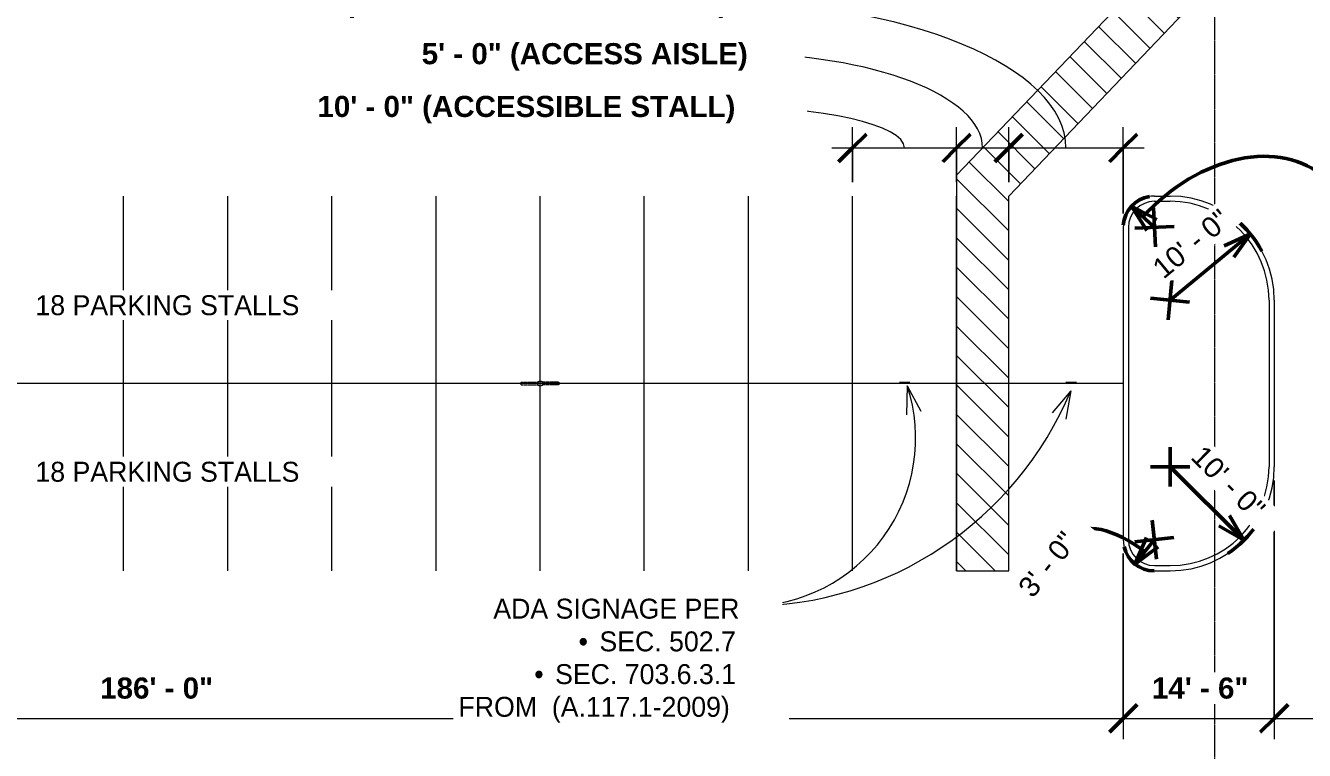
# Model space of a CAD drawing. Header units: inches. Extents: x 20001 to 27263, y -26025 to -18997.
# Drawn here: x 24918 to 26391, y -23879 to -23043 of the extents above; entities that cross this region are included whole.
import ezdxf

# ---------------------------------------------------------------- set-up
doc = ezdxf.new("R2010")
doc.units = ezdxf.units.IN
doc.header["$MEASUREMENT"] = 0
doc.linetypes.add('Dash', pattern=[0.25, 0.125, -0.125])
doc.linetypes.add('Hidden', pattern=[0.28125, 0.1875, -0.09375])
for name, color, linetype, lineweight in [('A-ANNO-DIMS', 211, 'Continuous', 9), ('A-ANNO-DIMS-256', 211, 'Continuous', 9), ('A-DETL', 90, 'Continuous', 13), ('A-DETL-GENF', 92, 'Continuous', 13), ('A-PROP-SBCK', 71, 'Hidden', 13), ('A-SITE-ROAD', 130, 'Continuous', 13), ('E-LITE-EQPM', 33, 'Continuous', 13), ('E-LITE-EQPM-HDLN', 30, 'Dash', 9), ('G-ANNO-TEXT', 231, 'Continuous', 9), ('PAINT', 190, 'Continuous', 13)]:
    doc.layers.add(name, color=color, linetype=linetype, lineweight=lineweight)
doc.styles.add('Arial_2', font='arial.ttf', dxfattribs={"height": 23.60479})
doc.styles.add('Arial_B', font='arialbd.ttf', dxfattribs={"height": 24.354149})
doc.styles.add('Century Gothic', font='GOTHIC.TTF', dxfattribs={"height": 22.993789})
doc.dimstyles.new('Arrow_-_3_32__Arial', dxfattribs={"dimscale": 12, "dimtxt": 24, "dimasz": 2.666667, "dimexe": 2, "dimexo": 0, "dimgap": 1.333333, "dimtad": 1, "dimjust": 3, "dimdec": 4, "dimrnd": 0.0625, "dimzin": 1, "dimdsep": 46, "dimlunit": 4, "dimtxsty": 'Arial_2', "dimblk1": 'OPEN30', "dimblk2": 'OPEN30', "dimsah": 1, "dimcen": 0.09, "dimazin": 0, "dimtfac": 1, "dimtdec": 4, "dimtix": 1, "dimtmove": 0, "dimatfit": 2, "dimfxl": 1, "dimtvp": 1, "dimtfill": 1, "dimfrac": 2, "dimtolj": 1, "dimtzin": 0, "dimlwd": 50, "dimlwe": 50, "dimarcsym": 2})
doc.dimstyles.new('Arrow_-_3_32__Arial_1', dxfattribs={"dimscale": 12, "dimtxt": 24, "dimasz": 2.666667, "dimexe": 2, "dimexo": 0, "dimgap": 1.333333, "dimtad": 1, "dimjust": 3, "dimdec": 4, "dimrnd": 0.0625, "dimzin": 1, "dimdsep": 46, "dimlunit": 4, "dimtxsty": 'Arial_2', "dimblk1": 'OPEN30', "dimblk2": 'OPEN30', "dimsah": 1, "dimcen": 0.09, "dimazin": 0, "dimtfac": 1, "dimtdec": 4, "dimtix": 1, "dimtmove": 0, "dimatfit": 2, "dimfxl": 1, "dimtvp": 1, "dimtfill": 1, "dimfrac": 2, "dimtolj": 1, "dimtzin": 0, "dimlwd": 50, "dimlwe": 50, "dimarcsym": 2})
doc.dimstyles.new('OD_Dimension_-_1_4__Tol_', dxfattribs={"dimscale": 12, "dimtxt": 24, "dimasz": 2.666667, "dimexe": 2, "dimexo": 1.333333, "dimgap": 1.333333, "dimtad": 1, "dimrnd": 0.25, "dimzin": 1, "dimdsep": 46, "dimlunit": 4, "dimtxsty": 'Arial_B', "dimblk1": 'OBLIQUE', "dimblk2": 'OBLIQUE', "dimsah": 1, "dimcen": 0.09, "dimdle": 2, "dimazin": 0, "dimtfac": 1, "dimtdec": 4, "dimtix": 1, "dimtmove": 1, "dimatfit": 3, "dimfxl": 1, "dimtvp": 1, "dimtfill": 1, "dimfrac": 2, "dimtolj": 1, "dimtzin": 0, "dimlwd": 13, "dimlwe": 13, "dimarcsym": 2})
doc.dimstyles.new('OD_Dimension_-_1_4__Tol__1', dxfattribs={"dimscale": 12, "dimtxt": 24, "dimasz": 2.666667, "dimexe": 2, "dimexo": 1.333333, "dimgap": 1.333333, "dimtad": 1, "dimrnd": 0.25, "dimzin": 1, "dimdsep": 46, "dimlunit": 4, "dimtxsty": 'Arial_B', "dimblk1": 'OBLIQUE', "dimblk2": 'OBLIQUE', "dimsah": 1, "dimcen": 0.09, "dimdle": 2, "dimazin": 0, "dimtfac": 1, "dimtdec": 4, "dimtix": 1, "dimtmove": 0, "dimatfit": 3, "dimfxl": 1, "dimtvp": 1, "dimtfill": 1, "dimfrac": 2, "dimtolj": 1, "dimtzin": 0, "dimlwd": 13, "dimlwe": 13, "dimarcsym": 2})

# ---------------------------------------------------------------- blocks, each defined once
blk = doc.blocks.new('Lighting-Street_Cooper_Navion-Lumark_4-6-LED-Squares - The Caretaker LED-964008-Site Plan - Phase 1')
at = {"layer": 'E-LITE-EQPM'}
blk.add_line((-1.7, -10.7), (1.6, -10.7), dxfattribs=at)
at = {"layer": 'E-LITE-EQPM', "lineweight": 9}
blk.add_circle((0, -32.4), 3, dxfattribs=at)
at = {"layer": 'E-LITE-EQPM-HDLN'}
for p, q in [((-1.5, -10.7), (-1.5, -29.9)), ((1.5, -10.7), (1.5, -29.9))]:
    blk.add_line(p, q, dxfattribs=at)
blk = doc.blocks.new('DIMBLOCK1-Site Plan - Phase 1')
at = {"layer": 'A-ANNO-DIMS-256', "lineweight": 13}
for p, q in [((25870.5, -23224.1), (25870.5, -23160.6)), ((25990.5, -23224.1), (25990.5, -23160.6)), ((25846.5, -23184.6), (25990.5, -23184.6)), ((25870.5, -23184.6), (25870.5, -23224.1)), ((25990.5, -23184.6), (25990.5, -23224.1))]:
    blk.add_line(p, q, dxfattribs=at)
at = {"layer": 'A-ANNO-DIMS-256', "lineweight": 50}
for p, q in [((25870.5, -23184.6), (25886.5, -23168.6)), ((25990.5, -23184.6), (26006.5, -23168.6)), ((25870.5, -23184.6), (25854.5, -23200.6)), ((25990.5, -23184.6), (25974.5, -23200.6))]:
    blk.add_line(p, q, dxfattribs=at)
at = {"layer": 'A-ANNO-DIMS-256', "lineweight": 13}
blk.add_ellipse((25719, -23184.6), major_axis=(211.5, 0), ratio=0.226981, start_param=0, end_param=1.570796, dxfattribs=at)
at = {"layer": 'A-ANNO-DIMS-256', "color": 0, "lineweight": 13, "insert": (25253.9, -23124.5), "char_height": 24.354, "width": 558.171, "attachment_point": 1, "line_spacing_factor": 0.938532, "style": 'Arial_B', "bg_fill": 3, "box_fill_scale": 1.25, "bg_fill_color": 0, "bg_fill_transparency": 0}
blk.add_mtext('10\' - 0" (ACCESSIBLE STALL)', dxfattribs=at)
blk = doc.blocks.new('_Oblique')
at = {"color": 0, "linetype": 'ByBlock', "lineweight": -2}
blk.add_line((-0.5, -0.5), (0.5, 0.5), dxfattribs=at)
blk = doc.blocks.new('DIMBLOCK2-Site Plan - Phase 1')
at = {"layer": 'A-ANNO-DIMS-256', "lineweight": 13}
for p, q in [((25990.5, -23224.1), (25990.5, -23160.6)), ((26050.5, -23224.1), (26050.5, -23160.6)), ((25990.5, -23184.6), (26050.5, -23184.6)), ((25990.5, -23184.6), (25990.5, -23224.1)), ((26050.5, -23184.6), (26050.5, -23224.1))]:
    blk.add_line(p, q, dxfattribs=at)
at = {"layer": 'A-ANNO-DIMS-256', "lineweight": 50}
for p, q in [((25990.5, -23184.6), (26006.5, -23168.6)), ((26050.5, -23184.6), (26066.5, -23168.6)), ((25990.5, -23184.6), (25974.5, -23200.6)), ((26050.5, -23184.6), (26034.5, -23200.6))]:
    blk.add_line(p, q, dxfattribs=at)
at = {"layer": 'A-ANNO-DIMS-256', "lineweight": 13}
blk.add_ellipse((25736.6, -23184.6), major_axis=(283.9, 0), ratio=0.383149, start_param=0, end_param=1.570796, dxfattribs=at)
at = {"layer": 'A-ANNO-DIMS-256', "color": 0, "lineweight": 13, "insert": (25374, -23063.7), "char_height": 24.354, "width": 435.2, "attachment_point": 1, "line_spacing_factor": 0.938532, "style": 'Arial_B', "bg_fill": 3, "box_fill_scale": 1.25, "bg_fill_color": 0, "bg_fill_transparency": 0}
blk.add_mtext('5\' - 0" (ACCESS AISLE)', dxfattribs=at)
blk = doc.blocks.new('DIMBLOCK3-Site Plan - Phase 1')
at = {"layer": 'A-ANNO-DIMS-256', "lineweight": 13}
for p, q in [((26050.5, -23224.1), (26050.5, -23160.6)), ((26182.5, -23260.1), (26182.5, -23160.6)), ((26050.5, -23184.6), (26206.5, -23184.6)), ((26050.5, -23184.6), (26050.5, -23224.1)), ((26182.5, -23184.6), (26182.5, -23260.1))]:
    blk.add_line(p, q, dxfattribs=at)
at = {"layer": 'A-ANNO-DIMS-256', "lineweight": 50}
for p, q in [((26050.5, -23184.6), (26066.5, -23168.6)), ((26182.5, -23184.6), (26198.5, -23168.6)), ((26050.5, -23184.6), (26034.5, -23200.6)), ((26182.5, -23184.6), (26166.5, -23200.6))]:
    blk.add_line(p, q, dxfattribs=at)
at = {"layer": 'A-ANNO-DIMS-256', "lineweight": 13}
blk.add_ellipse((25707.2, -23184.6), major_axis=(409.3, 0), ratio=0.414213, start_param=0, end_param=1.570796, dxfattribs=at)
at = {"layer": 'A-ANNO-DIMS-256', "color": 0, "lineweight": 13, "insert": (25164.4, -23003), "char_height": 24.354, "width": 651.429, "attachment_point": 1, "line_spacing_factor": 0.938532, "style": 'Arial_B', "bg_fill": 3, "box_fill_scale": 1.25, "bg_fill_color": 0, "bg_fill_transparency": 0}
blk.add_mtext('11\' - 0" (VAN ACCESSIBLE STALL)', dxfattribs=at)
blk = doc.blocks.new('DIMBLOCK14-Site Plan - Phase 1')
at = {"layer": 'A-ANNO-DIMS-256', "lineweight": 13}
for p, q in [((23950.5, -23652.1), (23950.5, -23866.2)), ((23950.5, -23842.2), (23950.5, -23652.1)), ((26182.5, -23652.1), (26182.5, -23866.2)), ((26182.5, -23842.2), (26182.5, -23652.1)), ((23950.5, -23842.2), (26182.5, -23842.2))]:
    blk.add_line(p, q, dxfattribs=at)
at = {"layer": 'A-ANNO-DIMS-256', "lineweight": 50}
for p, q in [((23950.5, -23842.2), (23966.5, -23826.2)), ((26182.5, -23842.2), (26198.5, -23826.2)), ((23950.5, -23842.2), (23934.5, -23858.2)), ((26182.5, -23842.2), (26166.5, -23858.2))]:
    blk.add_line(p, q, dxfattribs=at)
at = {"layer": 'A-ANNO-DIMS-256', "color": 0, "lineweight": 13, "insert": (25003.5, -23795), "char_height": 24.35, "width": 151.314, "attachment_point": 1, "line_spacing_factor": 0.938532, "style": 'Arial_B', "bg_fill": 3, "box_fill_scale": 1.25, "bg_fill_color": 0, "bg_fill_transparency": 0}
blk.add_mtext('186\' - 0"', dxfattribs=at)
blk = doc.blocks.new('DIMBLOCK15-Site Plan - Phase 1')
at = {"layer": 'A-ANNO-DIMS-256', "lineweight": 13}
for p, q in [((26356.5, -23568.1), (26356.5, -23866.2)), ((26356.5, -23842.2), (26356.5, -23568.1)), ((26182.5, -23652.1), (26182.5, -23866.2)), ((26182.5, -23842.2), (26182.5, -23652.1)), ((26182.5, -23842.2), (26356.5, -23842.2))]:
    blk.add_line(p, q, dxfattribs=at)
at = {"layer": 'A-ANNO-DIMS-256', "lineweight": 50}
for p, q in [((26182.5, -23842.2), (26198.5, -23826.2)), ((26356.5, -23842.2), (26372.5, -23826.2)), ((26182.5, -23842.2), (26166.5, -23858.2)), ((26356.5, -23842.2), (26340.5, -23858.2))]:
    blk.add_line(p, q, dxfattribs=at)
at = {"layer": 'A-ANNO-DIMS-256', "color": 0, "lineweight": 13, "insert": (26215.6, -23795), "char_height": 24.35, "width": 129.371, "attachment_point": 1, "line_spacing_factor": 0.938532, "style": 'Arial_B', "bg_fill": 3, "box_fill_scale": 1.25, "bg_fill_color": 0, "bg_fill_transparency": 0}
blk.add_mtext('14\' - 6"', dxfattribs=at)
blk = doc.blocks.new('DIMBLOCK16-Site Plan - Phase 1')
at = {"layer": 'A-ANNO-DIMS-256', "lineweight": 13}
for p, q in [((26356.5, -23568.1), (26356.5, -23866.2)), ((26356.5, -23842.2), (26356.5, -23568.1)), ((26356.5, -23842.2), (26668.5, -23842.2)), ((26644.5, -23835.5), (26644.5, -23866.2)), ((26644.5, -23842.2), (26644.5, -23835.5))]:
    blk.add_line(p, q, dxfattribs=at)
at = {"layer": 'A-ANNO-DIMS-256', "lineweight": 50}
for p, q in [((26356.5, -23842.2), (26372.5, -23826.2)), ((26644.5, -23842.2), (26660.5, -23826.2)), ((26356.5, -23842.2), (26340.5, -23858.2)), ((26644.5, -23842.2), (26628.5, -23858.2))]:
    blk.add_line(p, q, dxfattribs=at)
at = {"layer": 'A-ANNO-DIMS-256', "color": 0, "lineweight": 13, "insert": (26446.6, -23795), "char_height": 24.35, "width": 129.371, "attachment_point": 1, "line_spacing_factor": 0.938532, "style": 'Arial_B', "bg_fill": 3, "box_fill_scale": 1.25, "bg_fill_color": 0, "bg_fill_transparency": 0}
blk.add_mtext('24\' - 0"', dxfattribs=at)
blk = doc.blocks.new('DIMBLOCK23-Site Plan - Phase 1')
at = {"layer": 'A-ANNO-DIMS-256', "lineweight": 50}
for p, q in [((26236.5, -23360.1), (26329, -23283.6)), ((26329, -23283.6), (26298.9, -23297.4)), ((26329, -23283.6), (26309.8, -23310.6)), ((26238.7, -23337.5), (26234.4, -23382.6)), ((26259, -23362.2), (26214, -23357.9))]:
    blk.add_line(p, q, dxfattribs=at)
blk.add_arc((26236.5, -23360.1), 120, 28.1268, 51.0451, dxfattribs=at)
at = {"layer": 'A-ANNO-DIMS-256', "color": 0, "lineweight": 50, "insert": (26213.8, -23318.4), "char_height": 23.6, "width": 122.289, "attachment_point": 1, "rotation": 39.5859, "line_spacing_factor": 0.938532, "style": 'Arial_2', "bg_fill": 3, "box_fill_scale": 1.25, "bg_fill_color": 0, "bg_fill_transparency": 0}
blk.add_mtext('10\' - 0"', dxfattribs=at)
blk = doc.blocks.new('_Open30')
at = {"color": 0, "linetype": 'ByBlock', "lineweight": -2}
for p, q in [((-1, 0.268), (0, 0)), ((0, 0), (-1, -0.268)), ((0, 0), (-1, 0))]:
    blk.add_line(p, q, dxfattribs=at)
blk = doc.blocks.new('DIMBLOCK24-Site Plan - Phase 1')
at = {"layer": 'A-ANNO-DIMS-256', "lineweight": 50}
for p, q in [((26218.5, -23276.1), (26191.9, -23251.8)), ((26191.9, -23251.8), (26221.3, -23267)), ((26191.9, -23251.8), (26209.8, -23279.7)), ((26217.5, -23253.5), (26219.6, -23298.7)), ((26195.9, -23277.1), (26241.1, -23275))]:
    blk.add_line(p, q, dxfattribs=at)
blk.add_arc((26218.5, -23276.1), 36, 99.4262, 175.8205, dxfattribs=at)
blk.add_ellipse((26297.8, -23348.4), major_axis=(117.7, 129), ratio=0.71794, start_param=0, end_param=1.570796, dxfattribs=at)
at = {"layer": 'A-ANNO-DIMS-256', "color": 0, "lineweight": 50, "insert": (26423.6, -23210.5), "char_height": 23.6, "width": 100.578, "attachment_point": 1, "rotation": 317.6234, "line_spacing_factor": 0.938532, "style": 'Arial_2', "bg_fill": 3, "box_fill_scale": 1.25, "bg_fill_color": 0, "bg_fill_transparency": 0}
blk.add_mtext('3\' - 0"', dxfattribs=at)
blk = doc.blocks.new('DIMBLOCK25-Site Plan - Phase 1')
at = {"layer": 'A-ANNO-DIMS-256', "lineweight": 50}
for p, q in [((26236.6, -23574.7), (26236.5, -23529.4)), ((26259.1, -23552), (26213.9, -23552.1)), ((26236.5, -23552.1), (26321.5, -23636.7)), ((26321.5, -23636.7), (26304.9, -23608.1)), ((26321.5, -23636.7), (26292.8, -23620.2))]:
    blk.add_line(p, q, dxfattribs=at)
blk.add_arc((26236.5, -23552.1), 120, 303.6618, 326.5801, dxfattribs=at)
at = {"layer": 'A-ANNO-DIMS-256', "color": 0, "lineweight": 50, "insert": (26275.8, -23525.4), "char_height": 23.6, "width": 122.289, "attachment_point": 1, "rotation": 315.121, "line_spacing_factor": 0.938532, "style": 'Arial_2', "bg_fill": 3, "box_fill_scale": 1.25, "bg_fill_color": 0, "bg_fill_transparency": 0}
blk.add_mtext('10\' - 0"', dxfattribs=at)
blk = doc.blocks.new('DIMBLOCK26-Site Plan - Phase 1')
at = {"layer": 'A-ANNO-DIMS-256', "lineweight": 50}
for p, q in [((26221, -23658.6), (26216, -23613.6)), ((26196, -23638.6), (26241, -23633.6)), ((26196, -23664.2), (26209.3, -23633.8)), ((26218.5, -23636.1), (26196, -23664.2)), ((26196, -23664.2), (26222.7, -23644.5))]:
    blk.add_line(p, q, dxfattribs=at)
blk.add_arc((26218.5, -23636.1), 36, 193.146, 269.5404, dxfattribs=at)
blk.add_ellipse((26182.7, -23680.9), major_axis=(-61.1, 48.9), ratio=0.503407, start_param=4.712389, end_param=6.283185, dxfattribs=at)
at = {"layer": 'A-ANNO-DIMS-256', "color": 0, "lineweight": 50, "insert": (26059.7, -23689.9), "char_height": 23.6, "width": 100.578, "attachment_point": 1, "rotation": 51.3432, "line_spacing_factor": 0.938532, "style": 'Arial_2', "bg_fill": 3, "box_fill_scale": 1.25, "bg_fill_color": 0, "bg_fill_transparency": 0}
blk.add_mtext('3\' - 0"', dxfattribs=at)

msp = doc.modelspace()

# ---------------------------------------------------------------- hatches: boundary and pattern name
at = {"layer": 'A-DETL-GENF', "lineweight": 9}
h = msp.add_hatch(dxfattribs=at)
h.set_pattern_fill('FP_33', color=39, style=0, pattern_type=2)
h.set_pattern_definition([(135, (3812.608, -45030.024), (-16.970563, -16.970563), [])])
h.paths.add_polyline_path([(26050.51523, -23672.06748), (26050.51523, -23240.06748), (26279.49063, -23000.06748), (26279.49063, -22880.06748), (26219.49384, -22880.06748), (26219.49384, -22976.03341), (25990.51523, -23216.03678), (25990.51523, -23672.06748)], flags=0)

# ---------------------------------------------------------------- linework, layer by layer
at = {"layer": 'A-DETL'}
for p, q in [((25924.51523, -23454.56748), (25936.51523, -23454.56748)), ((25936.51523, -23455.06748), (25924.51523, -23455.06748)), ((26116.51523, -23454.56748), (26128.51523, -23454.56748)), ((26128.51523, -23455.06748), (26116.51523, -23455.06748))]:
    msp.add_line(p, q, dxfattribs=at)
at = {"layer": 'A-PROP-SBCK'}
msp.add_line((26287.51523, -19438.18055), (26287.51523, -25779.86428), dxfattribs=at)
at = {"layer": 'A-SITE-ROAD'}
for p, q in [((26218.51523, -23240.06748), (26236.51523, -23240.06748)), ((26218.51523, -23246.06748), (26236.51523, -23246.06748)), ((26182.51523, -23276.06748), (26182.51523, -23636.06748)), ((26188.51523, -23276.06748), (26188.51523, -23636.06748)), ((26350.51523, -23360.06748), (26350.51523, -23552.06748)), ((26356.51523, -23360.06748), (26356.51523, -23552.06748)), ((26218.51523, -23666.06748), (26236.51523, -23666.06748)), ((26218.51523, -23672.06748), (26236.51523, -23672.06748))]:
    msp.add_line(p, q, dxfattribs=at)
for centre, radius, start, end in [((26218.51523, -23276.06748), 36, 90, 180), ((26236.51523, -23360.06748), 120, 0, 90), ((26218.51523, -23276.06748), 30, 90, 180), ((26236.51523, -23360.06748), 114, 0, 90), ((26236.51523, -23552.06748), 120, 270, 0), ((26236.51523, -23552.06748), 114, 270, 0), ((26218.51523, -23636.06748), 36, 180, 270), ((26218.51523, -23636.06748), 30, 180, 270)]:
    msp.add_arc(centre, radius, start, end, dxfattribs=at)
at = {"layer": 'G-ANNO-TEXT', "color": 137}
for p, q in [((25933.61414, -23458.92345), (25932.68835, -23492.03935)), ((25933.61414, -23458.92345), (25949.37033, -23488.06556)), ((26122.0435, -23464.42141), (26100.8025, -23489.84462)), ((26122.0435, -23464.42141), (26116.35986, -23497.05906))]:
    msp.add_line(p, q, dxfattribs=at)
at = {"layer": 'PAINT'}
for p, q in [((26219.49384, -22976.03341), (25990.51523, -23216.03678)), ((26050.51523, -23240.06748), (26279.49063, -23000.06748)), ((25990.51523, -23216.03678), (25990.51523, -23672.06748)), ((25030.51523, -23672.06748), (25030.51523, -23240.06748)), ((25150.51523, -23672.06748), (25150.51523, -23240.06748)), ((25270.51523, -23672.06748), (25270.51523, -23240.06748)), ((25390.51523, -23672.06748), (25390.51523, -23240.06748)), ((25510.51523, -23672.06748), (25510.51523, -23240.06748)), ((25630.51523, -23672.06748), (25630.51523, -23240.06748)), ((25750.51523, -23672.06748), (25750.51523, -23240.06748)), ((25870.51523, -23456.06748), (25870.51523, -23240.06748)), ((25990.51523, -23672.06748), (25990.51523, -23240.06748)), ((26050.51523, -23672.06748), (26050.51523, -23240.06748)), ((26050.51523, -23672.06748), (26050.51523, -23240.06748)), ((25488.35129, -23456.06748), (24212.67916, -23456.06748)), ((25532.22566, -23456.06748), (25488.80479, -23456.06748)), ((25990.51523, -23456.06748), (25532.67916, -23456.06748)), ((25870.51523, -23672.06748), (25870.51523, -23456.06748)), ((26050.51523, -23456.06748), (25990.51523, -23456.06748)), ((26182.51523, -23456.06748), (26050.51523, -23456.06748)), ((25990.51523, -23672.06748), (26050.51523, -23672.06748))]:
    msp.add_line(p, q, dxfattribs=at)

# ---------------------------------------------------------------- block references
at = {"layer": 'E-LITE-EQPM'}
for p, rotation in [((25478.07606, -23456.01971), 90.00000000000617), ((25542.95439, -23456.11525), 270.0000000000021)]:
    msp.add_blockref('Lighting-Street_Cooper_Navion-Lumark_4-6-LED-Squares - The Caretaker LED-964008-Site Plan - Phase 1', p, dxfattribs=dict(at, rotation=rotation))

# ---------------------------------------------------------------- next in the draw order: texts
at = {"layer": 'G-ANNO-TEXT', "color": 137, "char_height": 22.9937888, "width": 345.312, "attachment_point": 1, "line_spacing_factor": 0.984117, "style": 'Century Gothic', "bg_fill": 3, "box_fill_scale": 1.25, "bg_fill_color": 0, "bg_fill_transparency": 0}
for insert in [(24928.88752, -23354.3241), (24928.88752, -23546.3241)]:
    msp.add_mtext('18 PARKING STALLS', dxfattribs=dict(at, insert=insert))

# ---------------------------------------------------------------- next in the draw order: dimensions: what is measured, and where the dimension line sits
at = {"layer": 'A-ANNO-DIMS', "lineweight": 13}
dim = msp.add_linear_dim(base=(25990.51523, -23184.64758), p1=(25870.51523, -23240.06748), p2=(25990.51523, -23240.06748), dimstyle='OD_Dimension_-_1_4__Tol_', override={"dimpost": '<>(ACCESSIBLE STALL)', "dimfxl": 120}, dxfattribs=at)
dim.commit()
dim.dimension.update_dxf_attribs({"geometry": 'DIMBLOCK1-Site Plan - Phase 1', "text_midpoint": (25532.96816, -23140.71578), "dimtype": 160})
dim = msp.add_linear_dim(base=(26182.51523, -23842.16135), p1=(23950.51523, -23636.06748), p2=(26182.51523, -23636.06748), dimstyle='OD_Dimension_-_1_4__Tol__1', override={"dimpost": '<>', "dimfxl": 2232}, dxfattribs=at)
dim.commit()
dim.dimension.update_dxf_attribs({"geometry": 'DIMBLOCK14-Site Plan - Phase 1', "text_midpoint": (25066.51523, -23813.71848)})

# ---------------------------------------------------------------- next in the draw order: linework, layer by layer
at = {"layer": 'G-ANNO-TEXT', "color": 137}
msp.add_arc((25749.69278, -23519.1828), 193.54136, 270, 18.14068503, dxfattribs=at)

# ---------------------------------------------------------------- next in the draw order: texts
at = {"layer": 'G-ANNO-TEXT', "color": 137, "insert": (25503.74339, -23779.59704), "char_height": 22.99379, "width": 21.8988465, "attachment_point": 1, "line_spacing_factor": 0.984117, "style": 'Century Gothic', "bg_fill": 3, "box_fill_scale": 1.25, "bg_fill_color": 0, "bg_fill_transparency": 0}
msp.add_mtext('•', dxfattribs=at)

# ---------------------------------------------------------------- next in the draw order: dimensions: what is measured, and where the dimension line sits
at = {"layer": 'A-ANNO-DIMS', "lineweight": 13}
dim = msp.add_linear_dim(base=(26050.51523, -23184.64758), p1=(25990.51523, -23240.06748), p2=(26050.51523, -23240.06748), dimstyle='OD_Dimension_-_1_4__Tol_', override={"dimpost": '<>(ACCESS AISLE)', "dimfxl": 60}, dxfattribs=at)
dim.commit()
dim.dimension.update_dxf_attribs({"geometry": 'DIMBLOCK2-Site Plan - Phase 1', "text_midpoint": (25591.58118, -23079.95639), "dimtype": 160})
dim = msp.add_linear_dim(base=(26356.51523, -23842.16135), p1=(26182.51523, -23636.06748), p2=(26356.51523, -23552.06748), dimstyle='OD_Dimension_-_1_4__Tol__1', override={"dimpost": '<>', "dimfxl": 193.214906}, dxfattribs=at)
dim.commit()
dim.dimension.update_dxf_attribs({"geometry": 'DIMBLOCK15-Site Plan - Phase 1', "text_midpoint": (26269.51523, -23813.72678)})

# ---------------------------------------------------------------- next in the draw order: dimensions: what is measured, and where the dimension line sits
dim = msp.add_linear_dim(base=(26182.51523, -23184.64758), p1=(26050.51523, -23240.06748), p2=(26182.51523, -23276.06748), dimstyle='OD_Dimension_-_1_4__Tol_', override={"dimpost": '<>(VAN ACCESSIBLE STALL)', "dimfxl": 136.821051}, dxfattribs=at)
dim.commit()
dim.dimension.update_dxf_attribs({"geometry": 'DIMBLOCK3-Site Plan - Phase 1', "text_midpoint": (25490.10676, -23019.197), "dimtype": 160})
dim = msp.add_linear_dim(base=(26644.51523, -23842.16135), p1=(26356.51523, -23552.06748), p2=(26644.51523, -23819.53394), dimstyle='OD_Dimension_-_1_4__Tol__1', override={"dimpost": '<>', "dimfxl": 393.042372}, dxfattribs=at)
dim.commit()
dim.dimension.update_dxf_attribs({"geometry": 'DIMBLOCK16-Site Plan - Phase 1', "text_midpoint": (26500.51523, -23813.72678)})

# ---------------------------------------------------------------- next in the draw order: dimensions: what is measured, and where the dimension line sits
at = {"layer": 'A-ANNO-DIMS', "lineweight": 50}
for center, mpoint, picture, middle in [((26236.51523, -23360.06748), (26328.9956, -23283.59932), 'DIMBLOCK23-Site Plan - Phase 1', (26252.54901, -23310.41035)), ((26236.51523, -23552.06748), (26321.54701, -23636.74094), 'DIMBLOCK25-Site Plan - Phase 1', (26287.48736, -23563.23684))]:
    dim = msp.add_radius_dim(center=center, mpoint=mpoint, dimstyle='Arrow_-_3_32__Arial_1', override={"dimpost": '<>'}, dxfattribs=at)
    dim.commit()
    dim.dimension.update_dxf_attribs({"geometry": picture, "text_midpoint": middle})

# ---------------------------------------------------------------- next in the draw order: dimensions: what is measured, and where the dimension line sits
for center, mpoint, picture, middle in [((26218.51523, -23276.06748), (26191.92094, -23251.80344), 'DIMBLOCK24-Site Plan - Phase 1', (26224.13057, -23243.20667)), ((26218.51523, -23636.06748), (26196.02769, -23664.17994), 'DIMBLOCK26-Site Plan - Phase 1', (26185.35934, -23632.59591))]:
    dim = msp.add_radius_dim(center=center, mpoint=mpoint, dimstyle='Arrow_-_3_32__Arial', override={"dimpost": '<>'}, dxfattribs=at)
    dim.commit()
    dim.dimension.update_dxf_attribs({"geometry": picture, "text_midpoint": middle})

# ---------------------------------------------------------------- next in the draw order: linework, layer by layer
at = {"layer": 'G-ANNO-TEXT', "color": 137}
msp.add_arc((25749.69278, -23309.38728), 403.33689, 270, 337.39482148, dxfattribs=at)

# ---------------------------------------------------------------- next in the draw order: texts
at = {"layer": 'G-ANNO-TEXT', "color": 137, "insert": (25456.57214, -23704.16847), "char_height": 22.9937888, "width": 327.1687666, "attachment_point": 1, "line_spacing_factor": 0.984117, "style": 'Century Gothic', "bg_fill": 3, "box_fill_scale": 1.25, "bg_fill_color": 0, "bg_fill_transparency": 0}
msp.add_mtext('ADA SIGNAGE PER', dxfattribs=at)

# ---------------------------------------------------------------- next in the draw order: texts
at = {"layer": 'G-ANNO-TEXT', "color": 137, "insert": (25554.8407, -23741.88275), "char_height": 22.99379, "width": 21.8988465, "attachment_point": 1, "line_spacing_factor": 0.984117, "style": 'Century Gothic', "bg_fill": 3, "box_fill_scale": 1.25, "bg_fill_color": 0, "bg_fill_transparency": 0}
msp.add_mtext('•', dxfattribs=at)

# ---------------------------------------------------------------- next in the draw order: texts
at = {"layer": 'G-ANNO-TEXT', "color": 137, "insert": (25578.8407, -23741.88275), "char_height": 22.993789, "width": 180.4464951, "attachment_point": 1, "line_spacing_factor": 0.984117, "style": 'Century Gothic', "bg_fill": 3, "box_fill_scale": 1.25, "bg_fill_color": 0, "bg_fill_transparency": 0}
msp.add_mtext('SEC. 502.7', dxfattribs=at)

# ---------------------------------------------------------------- next in the draw order: texts
at = {"layer": 'G-ANNO-TEXT', "color": 137, "insert": (25527.74339, -23779.59704), "char_height": 22.9937888, "width": 241.7632653, "attachment_point": 1, "line_spacing_factor": 0.984117, "style": 'Century Gothic', "bg_fill": 3, "box_fill_scale": 1.25, "bg_fill_color": 0, "bg_fill_transparency": 0}
msp.add_mtext('SEC. 703.6.3.1', dxfattribs=at)

# ---------------------------------------------------------------- next in the draw order: texts
at = {"layer": 'G-ANNO-TEXT', "color": 137, "insert": (25416.42426, -23817.31132), "char_height": 22.9937888, "width": 375.3462289, "attachment_point": 1, "line_spacing_factor": 0.984117, "style": 'Century Gothic', "bg_fill": 3, "box_fill_scale": 1.25, "bg_fill_color": 0, "bg_fill_transparency": 0}
msp.add_mtext('FROM  (A.117.1-2009)', dxfattribs=at)

doc.saveas('drawing.dxf')
